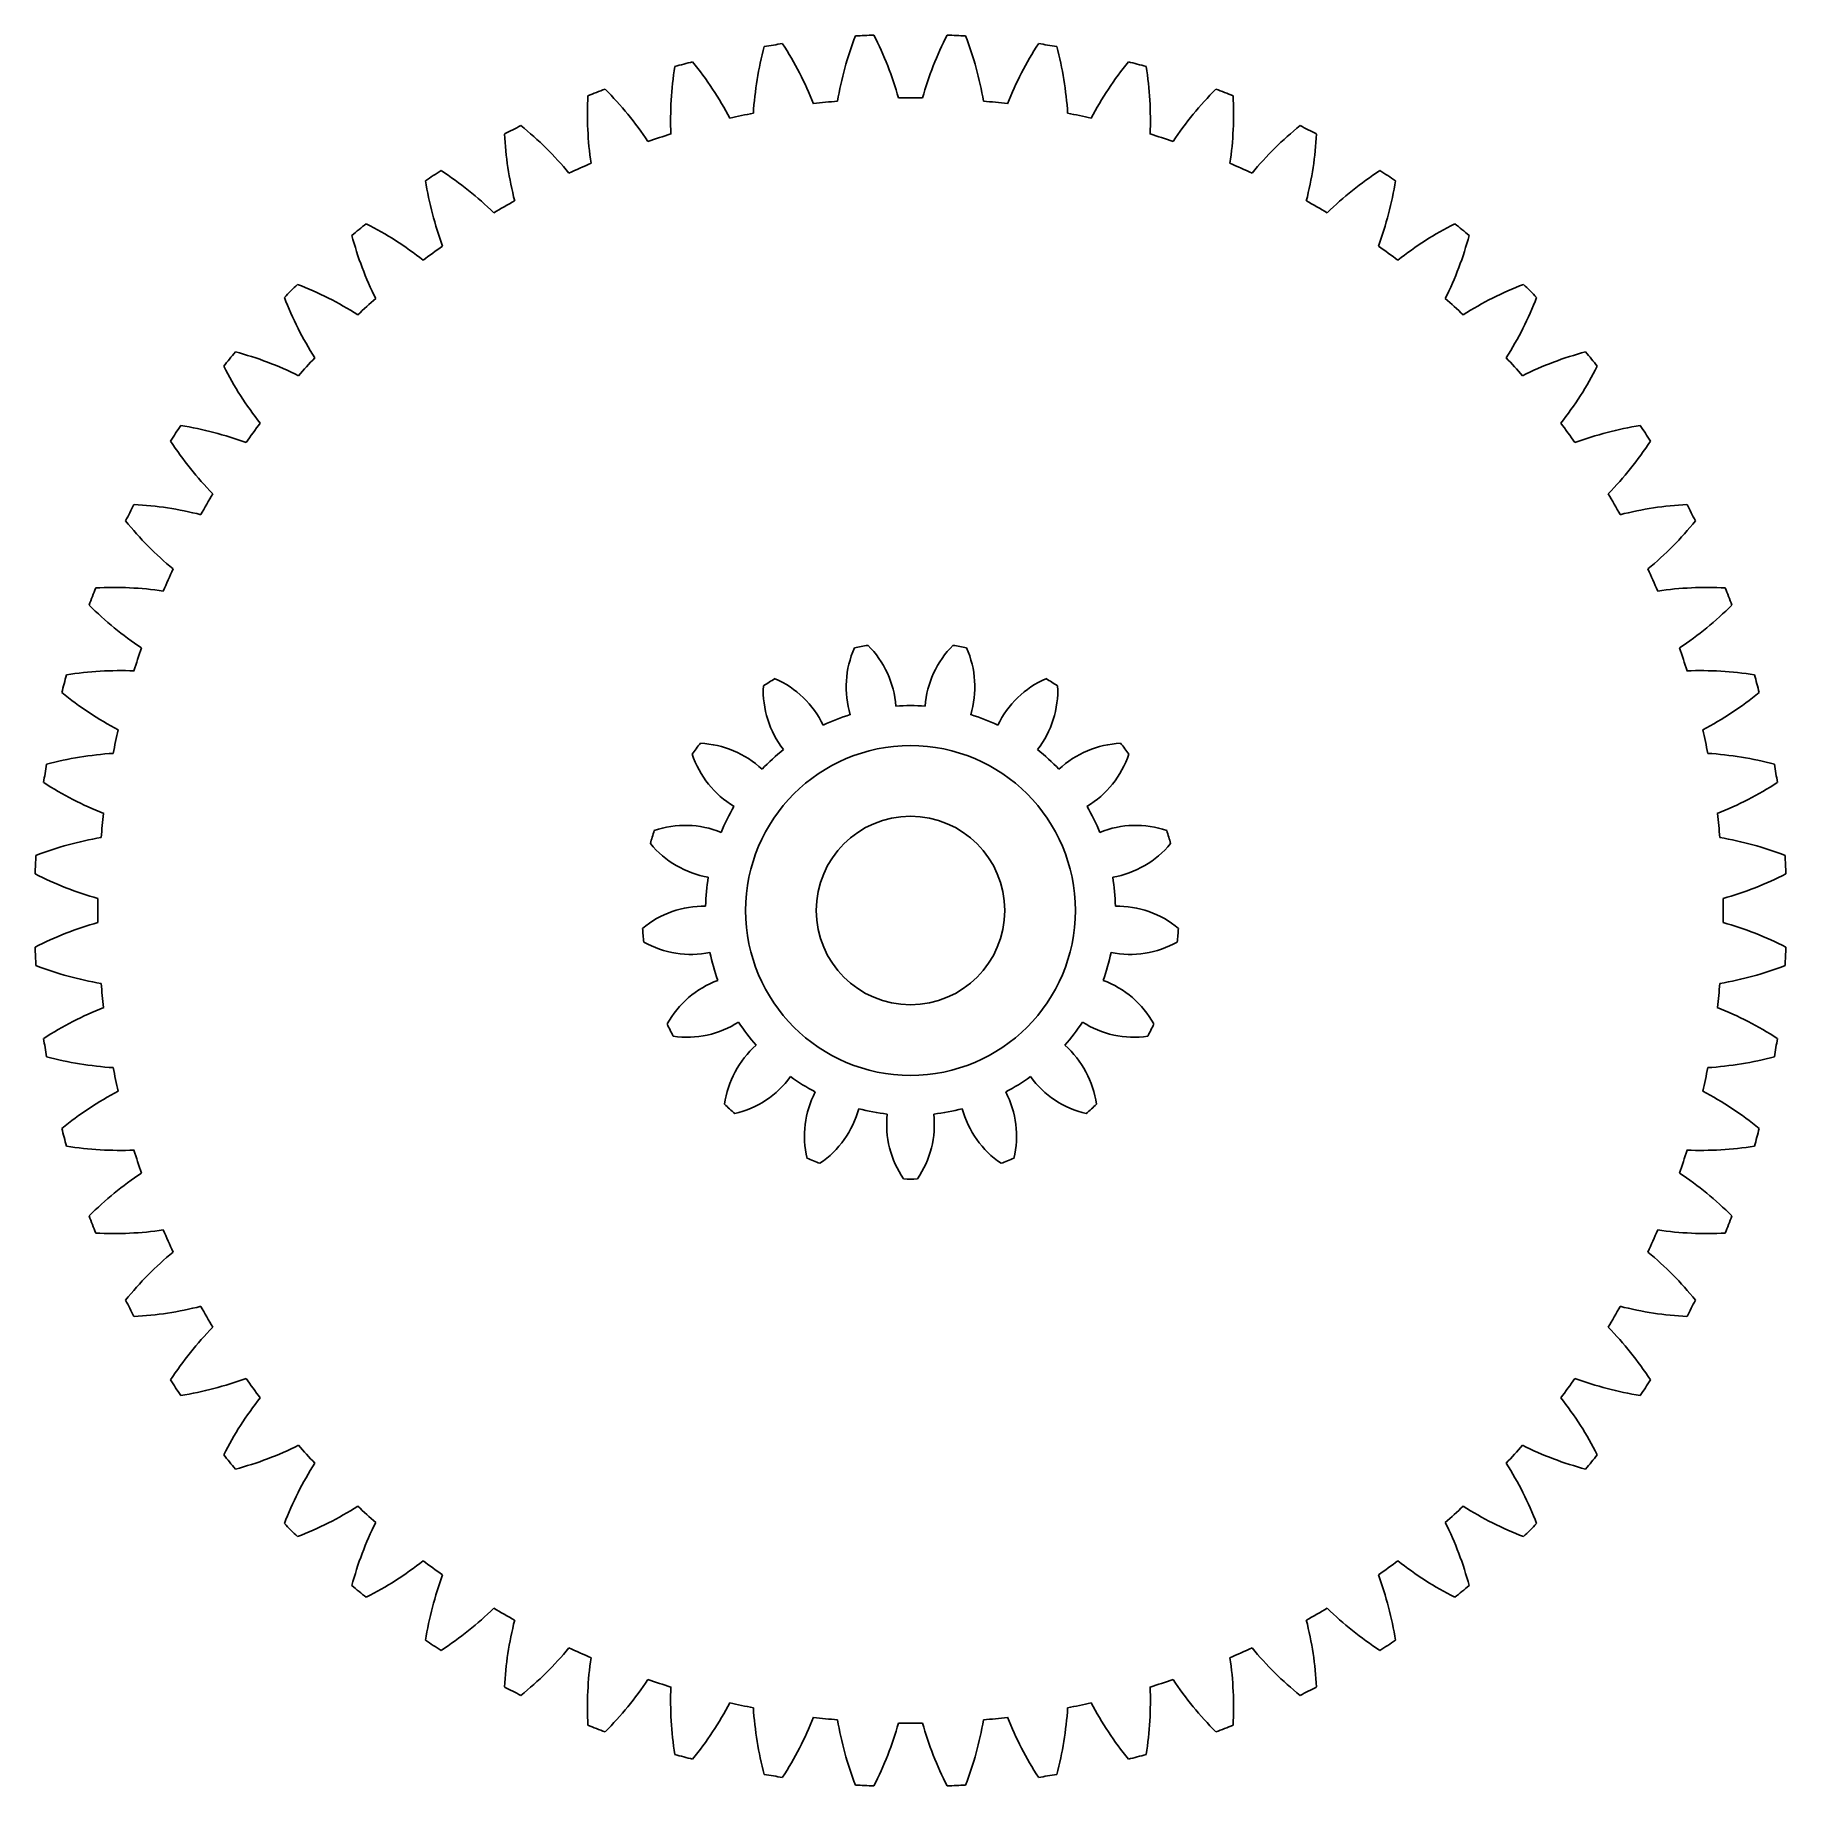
# Model space of a CAD drawing. Header units: millimetres. Extents: x -93 to 93, y -93 to 93.
import ezdxf

# ---------------------------------------------------------------- set-up
doc = ezdxf.new("R2010")
doc.units = ezdxf.units.MM

msp = doc.modelspace()

# ---------------------------------------------------------------- linework, layer by layer
at = {"color": 7, "linetype": 'Continuous', "lineweight": 25}
for radius in [17.5, 10]:
    msp.add_circle((0, 0), radius, dxfattribs=at)
for centre, radius, start, end in [((19.25, 82.35), 36, 164.9564, 176.3873), ((0, 0), 93, 98.3955, 99.6045), ((-43.76, 72.37), 36, 21.6127, 33.0436), ((27.75, 79.89), 36, 158.9564, 170.3873), ((0, 0), 93, 92.3955, 93.6045), ((-35.95, 76.55), 36, 15.6127, 27.0436), ((35.95, 76.55), 36, 152.9564, 164.3873), ((0, 0), 93, 86.3955, 87.6045), ((-27.75, 79.89), 36, 9.6127, 21.0436), ((43.76, 72.37), 36, 146.9564, 158.3873), ((0, 0), 93, 80.3955, 81.6045), ((-19.25, 82.35), 36, 3.6127, 15.0436), ((10.54, 83.91), 36, 170.9564, 182.3873), ((0, 0), 93, 104.3955, 105.6045), ((-51.08, 67.4), 36, 27.6127, 39.0436), ((51.08, 67.4), 36, 140.9564, 152.3873), ((0, 0), 93, 74.3955, 75.6045), ((-10.54, 83.91), 36, 357.6127, 9.0436), ((1.71, 84.56), 36, 176.9564, 188.3873), ((0, 0), 93, 110.3955, 111.6045), ((-57.85, 61.69), 36, 33.6127, 45.0436), ((0, 0), 86.25, 95.1501, 96.8499), ((0, 0), 86.25, 89.1501, 90.8499), ((0, 0), 86.25, 83.1501, 84.8499), ((57.85, 61.69), 36, 134.9564, 146.3873), ((0, 0), 93, 68.3955, 69.6045), ((-1.71, 84.56), 36, 351.6127, 3.0436), ((0, 0), 86.25, 101.1501, 102.8499), ((0, 0), 86.25, 77.1501, 78.8499), ((0, 0), 93, 116.3955, 117.6045), ((-7.14, 84.27), 36, 182.9564, 194.3873), ((-63.98, 55.31), 36, 39.6127, 51.0436), ((0, 0), 86.25, 107.1501, 108.8499), ((0, 0), 86.25, 71.1501, 72.8499), ((63.98, 55.31), 36, 128.9564, 140.3873), ((0, 0), 93, 62.3955, 63.6045), ((7.14, 84.27), 36, 345.6127, 357.0436), ((0, 0), 93, 122.3955, 123.6045), ((-69.41, 48.32), 36, 45.6127, 57.0436), ((0, 0), 86.25, 113.1501, 114.8499), ((0, 0), 86.25, 65.1501, 66.8499), ((69.41, 48.32), 36, 122.9564, 134.3873), ((0, 0), 93, 56.3955, 57.6045), ((-15.91, 83.06), 36, 188.9564, 200.3873), ((15.91, 83.06), 36, 339.6127, 351.0436), ((0, 0), 86.25, 119.1501, 120.8499), ((0, 0), 86.25, 59.1501, 60.8499), ((0, 0), 93, 128.3955, 129.6045), ((-74.08, 40.8), 36, 51.6127, 63.0436), ((74.08, 40.8), 36, 116.9564, 128.3873), ((0, 0), 93, 50.3955, 51.6045), ((-24.51, 80.94), 36, 194.9564, 206.3873), ((24.51, 80.94), 36, 333.6127, 345.0436), ((0, 0), 86.25, 125.1501, 126.8499), ((0, 0), 86.25, 53.1501, 54.8499), ((0, 0), 93, 134.3955, 135.6045), ((-32.83, 77.94), 36, 200.9564, 212.3873), ((-77.94, 32.83), 36, 57.6127, 69.0436), ((77.94, 32.83), 36, 110.9564, 122.3873), ((32.83, 77.94), 36, 327.6127, 339.0436), ((0, 0), 93, 44.3955, 45.6045), ((0, 0), 86.25, 131.1501, 132.8499), ((0, 0), 86.25, 47.1501, 48.8499), ((0, 0), 93, 140.3955, 141.6045), ((-40.8, 74.08), 36, 206.9564, 218.3873), ((-80.94, 24.51), 36, 63.6127, 75.0436), ((0, 0), 86.25, 137.1501, 138.8499), ((0, 0), 86.25, 41.1501, 42.8499), ((80.94, 24.51), 36, 104.9564, 116.3873), ((40.8, 74.08), 36, 321.6127, 333.0436), ((0, 0), 93, 38.3955, 39.6045), ((0, 0), 93, 146.3955, 147.6045), ((-83.06, 15.91), 36, 69.6127, 81.0436), ((0, 0), 86.25, 143.1501, 144.8499), ((0, 0), 86.25, 35.1501, 36.8499), ((83.06, 15.91), 36, 98.9564, 110.3873), ((0, 0), 93, 32.3955, 33.6045), ((-48.32, 69.41), 36, 212.9564, 224.3873), ((48.32, 69.41), 36, 315.6127, 327.0436), ((0, 0), 93, 152.3955, 153.6045), ((-84.27, 7.14), 36, 75.6127, 87.0436), ((0, 0), 86.25, 149.1501, 150.8499), ((0, 0), 86.25, 29.1501, 30.8499), ((84.27, 7.14), 36, 92.9564, 104.3873), ((0, 0), 93, 26.3955, 27.6045), ((-55.31, 63.98), 36, 218.9564, 230.3873), ((55.31, 63.98), 36, 309.6127, 321.0436), ((0, 0), 86.25, 155.1501, 156.8499), ((0, 0), 86.25, 23.1501, 24.8499), ((0, 0), 93, 158.3955, 159.6045), ((-84.56, -1.71), 36, 81.6127, 93.0436), ((84.56, -1.71), 36, 86.9564, 98.3873), ((0, 0), 93, 20.3955, 21.6045), ((-61.69, 57.85), 36, 224.9564, 236.3873), ((61.69, 57.85), 36, 303.6127, 315.0436), ((0, 0), 28.5, 99.122, 102.0545), ((-11.71, 20.91), 10.2, 4.4322, 45.1666), ((11.71, 20.91), 10.2, 134.8334, 175.5678), ((0, 0), 28.5, 77.9455, 80.878), ((0, 0), 86.25, 161.1501, 162.8499), ((3.37, 23.72), 10.2, 156.0099, 196.7442), ((-3.37, 23.72), 10.2, 343.2558, 23.9901), ((0, 0), 86.25, 17.1501, 18.8499), ((0, 0), 93, 164.3955, 165.6045), ((-83.91, -10.54), 36, 87.6127, 99.0436), ((0, 0), 28.5, 120.2984, 123.231), ((-18.47, 15.26), 10.2, 25.6087, 66.3431), ((18.47, 15.26), 10.2, 113.6569, 154.3913), ((0, 0), 28.5, 56.769, 59.7016), ((83.91, -10.54), 36, 80.9564, 92.3873), ((0, 0), 93, 14.3955, 15.6045), ((-67.4, 51.08), 36, 230.9564, 242.3873), ((-5.43, 23.34), 10.2, 177.1863, 217.9207), ((5.43, 23.34), 10.2, 322.0793, 2.8137), ((67.4, 51.08), 36, 297.6127, 309.0436), ((0, 0), 21.75, 107.1153, 115.2376), ((0, 0), 21.75, 85.9389, 94.0611), ((0, 0), 21.75, 64.7624, 72.8847), ((0, 0), 86.25, 167.1501, 168.8499), ((0, 0), 86.25, 11.1501, 12.8499), ((0, 0), 28.5, 141.4749, 144.4075), ((-22.74, 7.56), 10.2, 46.7852, 87.5196), ((0, 0), 21.75, 128.2918, 136.4141), ((0, 0), 21.75, 43.5859, 51.7082), ((22.74, 7.56), 10.2, 92.4804, 133.2148), ((0, 0), 28.5, 35.5925, 38.5251), ((0, 0), 93, 170.3955, 171.6045), ((-82.35, -19.25), 36, 93.6127, 105.0436), ((-13.49, 19.8), 10.2, 198.3628, 239.0972), ((13.49, 19.8), 10.2, 300.9028, 341.6372), ((82.35, -19.25), 36, 74.9564, 86.3873), ((0, 0), 93, 8.3955, 9.6045), ((-72.37, 43.76), 36, 236.9564, 248.3873), ((72.37, 43.76), 36, 291.6127, 303.0436), ((0, 0), 86.25, 173.1501, 174.8499), ((0, 0), 21.75, 149.4683, 157.5905), ((0, 0), 21.75, 22.4095, 30.5317), ((0, 0), 86.25, 5.1501, 6.8499), ((-79.89, -27.75), 36, 99.6127, 111.0436), ((0, 0), 28.5, 162.6514, 165.5839), ((-23.93, -1.16), 10.2, 67.9617, 108.696), ((23.93, -1.16), 10.2, 71.304, 112.0383), ((0, 0), 28.5, 14.4161, 17.3486), ((79.89, -27.75), 36, 68.9564, 80.3873), ((0, 0), 93, 176.3955, 177.6045), ((-19.74, 13.59), 10.2, 219.5393, 260.2736), ((19.74, 13.59), 10.2, 279.7264, 320.4607), ((0, 0), 93, 2.3955, 3.6045), ((-76.55, 35.95), 36, 242.9564, 254.3873), ((76.55, 35.95), 36, 285.6127, 297.0436), ((0, 0), 21.75, 170.6448, 178.767), ((0, 0), 21.75, 1.233, 9.3552), ((0, 0), 86.25, 179.1501, 180.8499), ((-21.9, -9.73), 10.2, 89.1381, 129.8725), ((21.9, -9.73), 10.2, 50.1275, 90.8619), ((0, 0), 86.25, 359.1501, 0.8499), ((-76.55, -35.95), 36, 105.6127, 117.0436), ((76.55, -35.95), 36, 62.9564, 74.3873), ((0, 0), 28.5, 183.8278, 186.7604), ((-23.31, 5.54), 10.2, 240.7157, 281.4501), ((23.31, 5.54), 10.2, 258.5499, 299.2843), ((0, 0), 28.5, 353.2396, 356.1722), ((0, 0), 93, 182.3955, 183.6045), ((0, 0), 21.75, 191.8212, 199.9435), ((0, 0), 21.75, 340.0565, 348.1788), ((0, 0), 93, 356.3955, 357.6045), ((-79.89, 27.75), 36, 248.9564, 260.3873), ((-16.9, -16.98), 10.2, 110.3146, 151.049), ((16.9, -16.98), 10.2, 28.951, 69.6854), ((79.89, 27.75), 36, 279.6127, 291.0436), ((0, 0), 86.25, 185.1501, 186.8499), ((0, 0), 86.25, 353.1501, 354.8499), ((-72.37, -43.76), 36, 111.6127, 123.0436), ((72.37, -43.76), 36, 56.9564, 68.3873), ((0, 0), 28.5, 205.0043, 207.9369), ((-23.74, -3.25), 10.2, 261.8922, 302.6266), ((0, 0), 21.75, 212.9977, 221.12), ((0, 0), 21.75, 318.88, 327.0023), ((23.74, -3.25), 10.2, 237.3734, 278.1078), ((0, 0), 28.5, 332.0631, 334.9957), ((0, 0), 93, 188.3955, 189.6045), ((-9.63, -21.94), 10.2, 131.4911, 172.2254), ((9.63, -21.94), 10.2, 7.7746, 48.5089), ((0, 0), 93, 350.3955, 351.6045), ((-82.35, 19.25), 36, 254.9564, 266.3873), ((0, 0), 86.25, 191.1501, 192.8499), ((0, 0), 86.25, 347.1501, 348.8499), ((82.35, 19.25), 36, 273.6127, 285.0436), ((-20.96, -11.61), 10.2, 283.0687, 323.803), ((0, 0), 21.75, 234.1742, 242.2964), ((0, 0), 21.75, 297.7036, 305.8258), ((20.96, -11.61), 10.2, 216.197, 256.9313), ((-67.4, -51.08), 36, 117.6127, 129.0436), ((-1.05, -23.94), 10.2, 152.6675, 193.4019), ((1.05, -23.94), 10.2, 346.5981, 27.3325), ((67.4, -51.08), 36, 50.9564, 62.3873), ((0, 0), 28.5, 226.1808, 229.1133), ((-15.35, -18.4), 10.2, 304.2452, 344.9795), ((0, 0), 21.75, 255.3506, 263.4729), ((7.67, -22.7), 10.2, 173.844, 214.5784), ((-7.67, -22.7), 10.2, 325.4216, 6.156), ((0, 0), 21.75, 276.5271, 284.6494), ((15.35, -18.4), 10.2, 195.0205, 235.7548), ((0, 0), 28.5, 310.8867, 313.8192), ((0, 0), 93, 194.3955, 195.6045), ((0, 0), 93, 344.3955, 345.6045), ((-83.91, 10.54), 36, 260.9564, 272.3873), ((0, 0), 86.25, 197.1501, 198.8499), ((0, 0), 86.25, 341.1501, 342.8499), ((83.91, 10.54), 36, 267.6127, 279.0436), ((-61.69, -57.85), 36, 123.6127, 135.0436), ((0, 0), 28.5, 247.3573, 250.2898), ((0, 0), 28.5, 289.7102, 292.6427), ((61.69, -57.85), 36, 44.9564, 56.3873), ((0, 0), 28.5, 268.5337, 271.4663), ((0, 0), 93, 200.3955, 201.6045), ((0, 0), 93, 338.3955, 339.6045), ((-84.56, 1.71), 36, 266.9564, 278.3873), ((0, 0), 86.25, 203.1501, 204.8499), ((0, 0), 86.25, 335.1501, 336.8499), ((84.56, 1.71), 36, 261.6127, 273.0436), ((-55.31, -63.98), 36, 129.6127, 141.0436), ((55.31, -63.98), 36, 38.9564, 50.3873), ((0, 0), 93, 206.3955, 207.6045), ((-84.27, -7.14), 36, 272.9564, 284.3873), ((0, 0), 86.25, 209.1501, 210.8499), ((0, 0), 86.25, 329.1501, 330.8499), ((84.27, -7.14), 36, 255.6127, 267.0436), ((0, 0), 93, 332.3955, 333.6045), ((-48.32, -69.41), 36, 135.6127, 147.0436), ((48.32, -69.41), 36, 32.9564, 44.3873), ((0, 0), 93, 212.3955, 213.6045), ((-83.06, -15.91), 36, 278.9564, 290.3873), ((0, 0), 86.25, 215.1501, 216.8499), ((0, 0), 86.25, 323.1501, 324.8499), ((83.06, -15.91), 36, 249.6127, 261.0436), ((0, 0), 93, 326.3955, 327.6045), ((-40.8, -74.08), 36, 141.6127, 153.0436), ((40.8, -74.08), 36, 26.9564, 38.3873), ((-80.94, -24.51), 36, 284.9564, 296.3873), ((0, 0), 86.25, 221.1501, 222.8499), ((0, 0), 86.25, 317.1501, 318.8499), ((80.94, -24.51), 36, 243.6127, 255.0436), ((0, 0), 93, 218.3955, 219.6045), ((-32.83, -77.94), 36, 147.6127, 159.0436), ((32.83, -77.94), 36, 20.9564, 32.3873), ((0, 0), 93, 320.3955, 321.6045), ((-77.94, -32.83), 36, 290.9564, 302.3873), ((-24.51, -80.94), 36, 153.6127, 165.0436), ((0, 0), 86.25, 227.1501, 228.8499), ((0, 0), 86.25, 311.1501, 312.8499), ((24.51, -80.94), 36, 14.9564, 26.3873), ((77.94, -32.83), 36, 237.6127, 249.0436), ((0, 0), 93, 224.3955, 225.6045), ((0, 0), 93, 314.3955, 315.6045), ((-74.08, -40.8), 36, 296.9564, 308.3873), ((0, 0), 86.25, 233.1501, 234.8499), ((-15.91, -83.06), 36, 159.6127, 171.0436), ((0, 0), 86.25, 305.1501, 306.8499), ((15.91, -83.06), 36, 8.9564, 20.3873), ((74.08, -40.8), 36, 231.6127, 243.0436), ((0, 0), 93, 230.3955, 231.6045), ((0, 0), 93, 308.3955, 309.6045), ((-69.41, -48.32), 36, 302.9564, 314.3873), ((0, 0), 86.25, 239.1501, 240.8499), ((0, 0), 86.25, 299.1501, 300.8499), ((69.41, -48.32), 36, 225.6127, 237.0436), ((-7.14, -84.27), 36, 165.6127, 177.0436), ((7.14, -84.27), 36, 2.9564, 14.3873), ((0, 0), 93, 236.3955, 237.6045), ((0, 0), 93, 302.3955, 303.6045), ((-63.98, -55.31), 36, 308.9564, 320.3873), ((0, 0), 86.25, 245.1501, 246.8499), ((1.71, -84.56), 36, 171.6127, 183.0436), ((0, 0), 86.25, 293.1501, 294.8499), ((-1.71, -84.56), 36, 356.9564, 8.3873), ((63.98, -55.31), 36, 219.6127, 231.0436), ((-57.85, -61.69), 36, 314.9564, 326.3873), ((0, 0), 86.25, 251.1501, 252.8499), ((0, 0), 86.25, 287.1501, 288.8499), ((57.85, -61.69), 36, 213.6127, 225.0436), ((0, 0), 93, 242.3955, 243.6045), ((10.54, -83.91), 36, 177.6127, 189.0436), ((-10.54, -83.91), 36, 350.9564, 2.3873), ((0, 0), 93, 296.3955, 297.6045), ((-51.08, -67.4), 36, 320.9564, 332.3873), ((0, 0), 86.25, 257.1501, 258.8499), ((19.25, -82.35), 36, 183.6127, 195.0436), ((-19.25, -82.35), 36, 344.9564, 356.3873), ((0, 0), 86.25, 281.1501, 282.8499), ((51.08, -67.4), 36, 207.6127, 219.0436), ((0, 0), 93, 248.3955, 249.6045), ((-43.76, -72.37), 36, 326.9564, 338.3873), ((0, 0), 86.25, 263.1501, 264.8499), ((27.75, -79.89), 36, 189.6127, 201.0436), ((-35.95, -76.55), 36, 332.9564, 344.3873), ((0, 0), 86.25, 269.1501, 270.8499), ((35.95, -76.55), 36, 195.6127, 207.0436), ((-27.75, -79.89), 36, 338.9564, 350.3873), ((0, 0), 86.25, 275.1501, 276.8499), ((43.76, -72.37), 36, 201.6127, 213.0436), ((0, 0), 93, 290.3955, 291.6045), ((0, 0), 93, 254.3955, 255.6045), ((0, 0), 93, 284.3955, 285.6045), ((0, 0), 93, 260.3955, 261.6045), ((0, 0), 93, 266.3955, 267.6045), ((0, 0), 93, 272.3955, 273.6045), ((0, 0), 93, 278.3955, 279.6045)]:
    msp.add_arc(centre, radius, start, end, dxfattribs=at)

doc.saveas('drawing.dxf')
